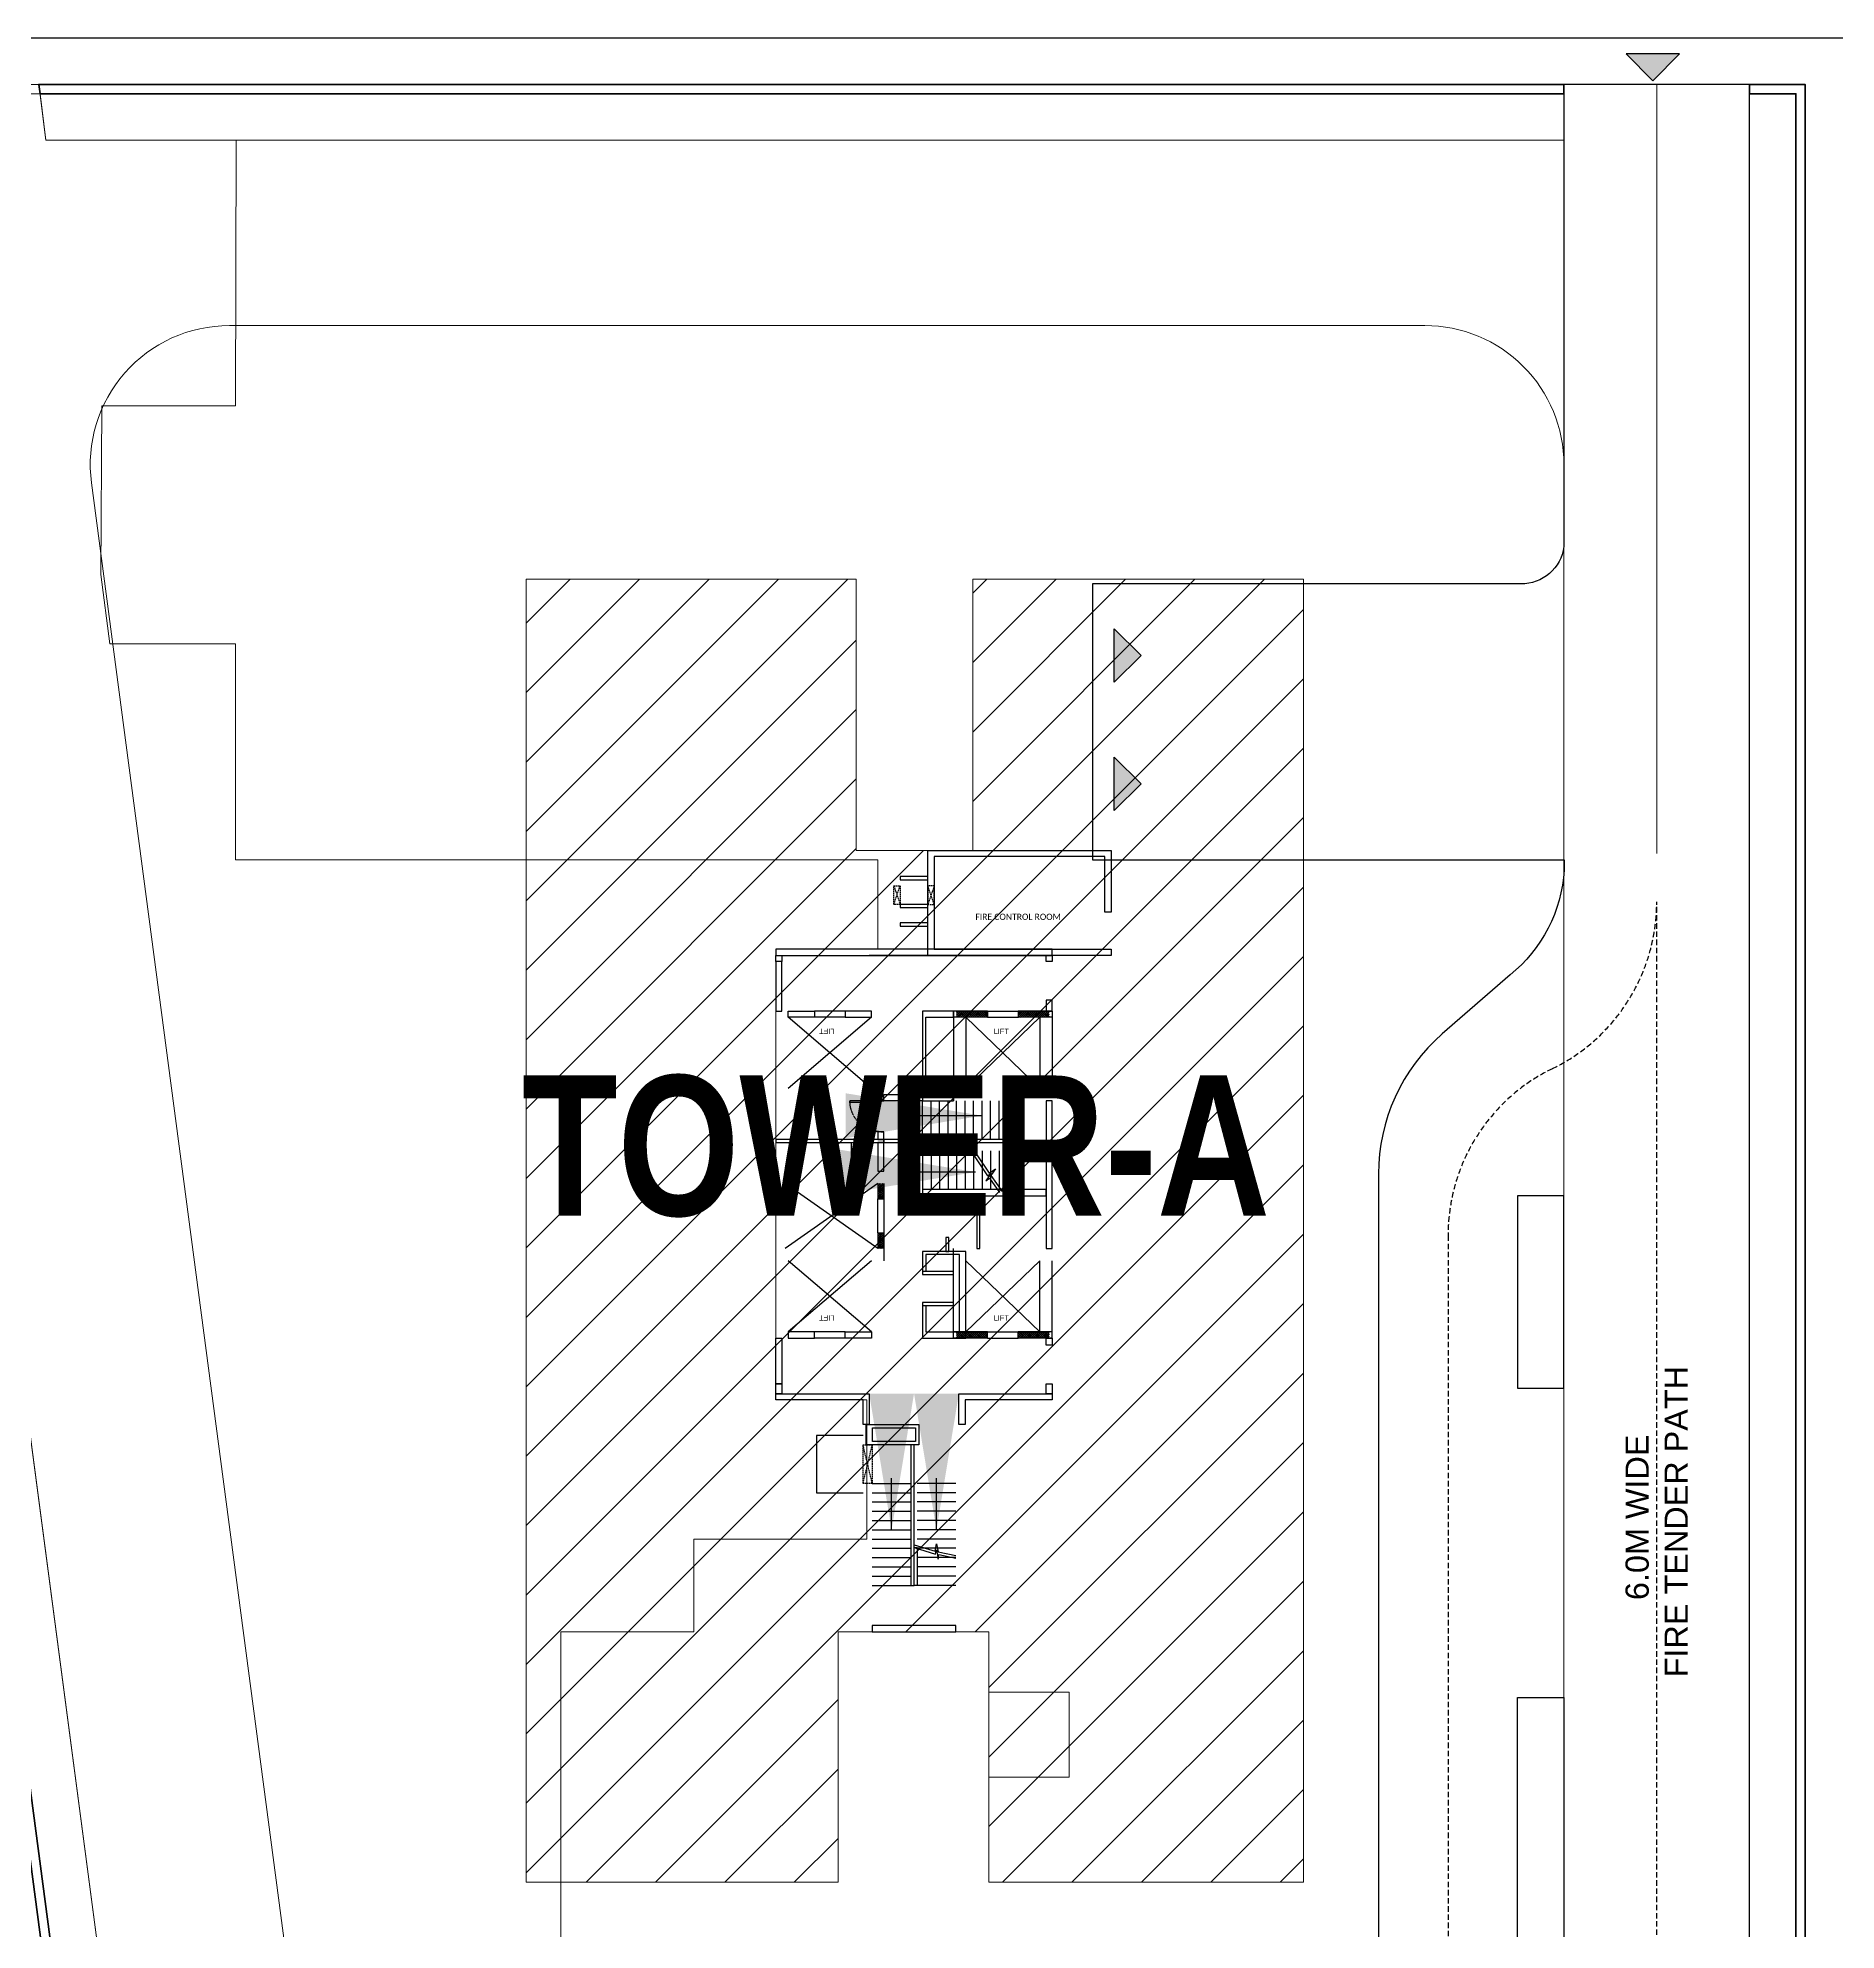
# Model space of a CAD drawing. Header units: millimetres. Extents: x 2061841 to 105821645, y -77612 to 48520811.
# Drawn here: x 2826937 to 2830235, y 38278 to 41748 of the extents above; entities that cross this region are included whole.
import ezdxf

# ---------------------------------------------------------------- set-up
doc = ezdxf.new("R2010")
doc.units = ezdxf.units.MM
doc.header["$LTSCALE"] = 10
doc.header["$MEASUREMENT"] = 0
for name, pattern in [('1035_Tower Layout$0$HIDDEN', [0.375, 0.25, -0.125]), ('DASHED', [0.75, 0.5, -0.25]), ('HIDDEN', [0.375, 0.25, -0.125])]:
    doc.linetypes.add(name, pattern=pattern)
for name, color, linetype in [('A-Parking Bays', 253, 'Continuous'), ('BORDER', 5, 'Continuous'), ('SANCTION-A1 594X841$0$A1_Title Block_A-TITLE', 3, 'Continuous')]:
    doc.layers.add(name, color=color, linetype=linetype)
doc.layers.add('A-Site', color=253, linetype='Continuous', lineweight=9)
doc.layers.add('Layer1', color=253, linetype='Continuous', lineweight=5)
doc.styles.add('1035_Tower Layout$0$WD-50', font='ARIALN.TTF', dxfattribs={"height": 150})
doc.styles.add('SANCTION-A1 594X841$0$A1_Title Block$0$A1_Title Block$0$MAS-TXTL', font='arialbd.ttf')
doc.styles.get("Standard").update_dxf_attribs({"font": 'calibri.ttf', "height": 2})
doc.styles.add('WD-500', font='arial.ttf', dxfattribs={"height": 750})
doc.dimstyles.new('DIM-CD', dxfattribs={"dimtxt": 150, "dimasz": 100, "dimexe": 0, "dimexo": 0, "dimgap": 1, "dimtad": 0, "dimdec": 0, "dimrnd": 5, "dimzin": 0, "dimdsep": 46, "dimtxsty": 'Standard', "dimblk": 'ARCHTICK', "dimcen": 0.09, "dimclrd": 256, "dimclre": 8, "dimclrt": 7, "dimadec": 0, "dimazin": 0, "dimtfac": 1, "dimtdec": 0, "dimtofl": 0, "dimtmove": 0, "dimatfit": 3, "dimfxl": 1, "dimtolj": 1, "dimtzin": 0, "dimarcsym": 0})

# ---------------------------------------------------------------- blocks, each defined once
blk = doc.blocks.new('A$C8e09e99a')
at = {"layer": 'A-Parking Bays', "ltscale": 125, "transparency": 33554483}
h = blk.add_hatch(color=256, dxfattribs=at)
h.dxf.hatch_style = 1
h.paths.add_polyline_path([(-1726, 1733), (1726, 1733), (0, 0)])
at = {"layer": 'A-Parking Bays', "ltscale": 125, "transparency": 33554534}
blk.add_lwpolyline([(-1726, 1733), (1726, 1733), (0, 0), (-1726, 1733)], dxfattribs=at)
blk = doc.blocks.new('*U39')
for p, q in [((0, 0), (0, -100)), ((1000, 0), (1000, -100))]:
    blk.add_line(p, q)
blk.add_lwpolyline([(0, 0), (0, 1000), (43.75, 1000), (43.75, 0)], close=True)
at = {"color": 8, "linetype": '1035_Tower Layout$0$HIDDEN'}
blk.add_arc((0, 0), 1000, 0, 90, dxfattribs=at)
blk = doc.blocks.new('_ArchTick')
at = {"color": 0, "linetype": 'ByBlock', "const_width": 0.15}
blk.add_lwpolyline([(-0.5, -0.5), (0.5, 0.5)], dxfattribs=at)

msp = doc.modelspace()

# ---------------------------------------------------------------- hatches: boundary and pattern name
h = msp.add_hatch()
h.set_pattern_fill('ANSI37', color=253, scale=0.8505, angle=270)
h.set_pattern_definition([(315, (2812186.72, 61003.6002), (1.90942696, 1.90942696), []), (45, (2812186.72, 61003.6002), (-1.90942696, 1.90942696), [])])
h.paths.add_polyline_path([(2828791.9, 39963.6), (2828791.9, 39952.3), (2828735.2, 39952.3), (2828735.2, 39963.6), (2828791.9, 39963.6)])
h.paths.add_polyline_path([(2828678.5, 39963.6), (2828678.5, 39952.3), (2828621.8, 39952.3), (2828621.8, 39963.6), (2828678.5, 39963.6)])
h = msp.add_hatch()
h.set_pattern_fill('ANSI37', color=253, scale=0.8505, angle=90)
h.set_pattern_definition([(135, (2829504.933, 11486.1776), (-1.90942696, -1.90942696), []), (225, (2829504.933, 11486.1776), (1.90942696, -1.90942696), [])])
h.paths.add_polyline_path([(2828488.8, 39556.9), (2828477.5, 39556.9), (2828477.5, 39528.6), (2828488.8, 39528.6)])
h.paths.add_polyline_path([(2828488.8, 39647.6), (2828477.5, 39647.6), (2828477.5, 39619.3), (2828488.8, 39619.3)])
h = msp.add_hatch()
h.set_pattern_fill('ANSI37', color=253, scale=0.8505)
h.set_pattern_definition([(45, (2854164.1402, 41918.2868), (-1.90942696, 1.90942696), []), (135, (2854164.1402, 41918.2868), (-1.90942696, -1.90942696), [])])
h.paths.add_polyline_path([(2828791.9, 39364.1), (2828791.9, 39375.5), (2828735.2, 39375.5), (2828735.2, 39364.1), (2828791.9, 39364.1)])
h.paths.add_polyline_path([(2828678.5, 39364.1), (2828678.5, 39375.5), (2828621.8, 39375.5), (2828621.8, 39364.1), (2828678.5, 39364.1)])
at = {"layer": 'Layer1'}
h = msp.add_hatch(dxfattribs=at)
h.set_pattern_fill('ANSI31', color=6, scale=28.35)
h.set_pattern_definition([(45, (2622847.32, 77677.71), (-63.647565, 63.647565), [])])
h.paths.add_polyline_path([(2829258.2, 40755.8), (2828651.5, 40755.8), (2828651.5, 40258.3), (2828438.1, 40258.3), (2828438.1, 40755.8), (2827832.7, 40755.8), (2827832.7, 38366.2), (2828404.6, 38366.2), (2828404.6, 38825.4), (2828681.3, 38825.4), (2828681.3, 38366.2), (2829258.2, 38366.2)])

# ---------------------------------------------------------------- linework, layer by layer
at = {"lineweight": 15, "ltscale": 10, "transparency": 33554559}
msp.add_line((2829906, 40252.7), (2829906, 41663), dxfattribs=at)
at = {"color": 253, "linetype": 'HIDDEN'}
for p, q in [((2828507.1, 40193.4), (2828518.4, 40159.3)), ((2828507.1, 40159.3), (2828518.4, 40193.3)), ((2828580.8, 40193.4), (2828569.5, 40159.3)), ((2828580.8, 40159.3), (2828569.5, 40193.3)), ((2828467.4, 39097.3, 0), (2828450.4, 39168.2, 0)), ((2828450.4, 39097.3, 0), (2828467.4, 39168.2, 0))]:
    msp.add_line(p, q, dxfattribs=at)
at = {"color": 253, "linetype": 'DASHED', "ltscale": 2}
for p, q in [((2829906, 36244.8, 0), (2829906, 40164.1, 0)), ((2829523.3, 39552.2, 0), (2829523.3, 36856.7, 0))]:
    msp.add_line(p, q, dxfattribs=at)
at = {"color": 253}
for p, q in [((2828626.2, 40065.8), (2828461.7, 40065.8)), ((2828466.1, 39952.3, 0), (2828313, 39821.9, 0)), ((2828466.1, 39821.9, 0), (2828313, 39952.3, 0)), ((2828417.9, 39963.6, 0), (2828361.2, 39963.6, 0)), ((2828417.9, 39952.3, 0), (2828361.2, 39952.3, 0)), ((2828616.1, 39963.6), (2828616.1, 39799.2)), ((2828678.5, 39963.6), (2828616.1, 39963.6)), ((2828678.5, 39952.3), (2828616.1, 39952.3)), ((2828638.8, 39952.3), (2828638.8, 39821.9)), ((2828638.8, 39952.3), (2828774.9, 39821.9)), ((2828638.8, 39821.9), (2828774.9, 39952.3)), ((2828678.5, 39963.6), (2828678.5, 39952.3)), ((2828678.5, 39963.6), (2828735.2, 39963.6)), ((2828678.5, 39952.3), (2828735.2, 39952.3)), ((2828797.5, 39963.6), (2828735.2, 39963.6)), ((2828735.2, 39963.6), (2828735.2, 39952.3)), ((2828797.5, 39952.3), (2828735.2, 39952.3)), ((2828774.9, 39952.3), (2828774.9, 39821.9)), ((2828797.5, 39963.6), (2828797.5, 39952.3)), ((2828797.5, 39952.3), (2828797.5, 39821.9)), ((2828559.7, 39728.3), (2828559.7, 39799.2)), ((2828575.3, 39728.3), (2828575.3, 39799.2)), ((2828590.9, 39728.3), (2828590.9, 39799.2)), ((2828606.5, 39728.3), (2828606.5, 39799.2)), ((2828622.1, 39728.3), (2828622.1, 39799.2)), ((2828637.6, 39728.3), (2828637.6, 39799.2)), ((2828653.2, 39728.3), (2828653.2, 39799.2)), ((2828668.8, 39728.3), (2828668.8, 39799.2)), ((2828684.4, 39728.3), (2828684.4, 39799.2)), ((2828700, 39728.3), (2828700, 39799.2)), ((2828715.6, 39728.3), (2828715.6, 39799.2)), ((2828559.7, 39707.2), (2828559.7, 39636.3)), ((2828575.3, 39707.2), (2828575.3, 39636.3)), ((2828590.9, 39707.2), (2828590.9, 39636.3)), ((2828606.5, 39707.2), (2828606.5, 39636.3)), ((2828622.1, 39707.2), (2828622.1, 39636.3)), ((2828637.6, 39707.2), (2828637.6, 39636.3)), ((2828653.2, 39707.2), (2828653.2, 39636.3)), ((2828668.8, 39707.2), (2828668.8, 39636.3)), ((2828684.4, 39707.2), (2828684.4, 39636.3)), ((2828700, 39707.2), (2828700, 39636.3)), ((2828715.6, 39725.6), (2828786.2, 39725.6)), ((2828715.6, 39710), (2828786.2, 39710)), ((2828715.6, 39707.2), (2828715.6, 39636.3)), ((2828477.5, 39528.6), (2828307.4, 39647.6, 0)), ((2828477.5, 39647.6), (2828307.4, 39528.6, 0)), ((2828477.5, 39647.6), (2828477.5, 39619.3, 0)), ((2828488.8, 39647.6), (2828488.8, 39619.3, 0)), ((2828477.5, 39556.9, 0), (2828477.5, 39619.3, 0)), ((2828477.5, 39619.3, 0), (2828488.8, 39619.3, 0)), ((2828488.8, 39619.3, 0), (2828488.8, 39556.9, 0)), ((2828477.5, 39556.9, 0), (2828477.5, 39528.6)), ((2828477.5, 39556.9, 0), (2828488.8, 39556.9, 0)), ((2828488.8, 39556.9, 0), (2828488.8, 39505.9, 0)), ((2828616.1, 39364.1, 0), (2828616.1, 39528.6, 0)), ((2828466.1, 39375.5, 0), (2828313, 39505.9, 0)), ((2828466.1, 39505.9, 0), (2828313, 39375.5, 0)), ((2828638.8, 39375.5, 0), (2828638.8, 39505.9, 0)), ((2828638.8, 39375.5, 0), (2828774.9, 39505.9, 0)), ((2828638.8, 39505.9, 0), (2828774.9, 39375.5, 0)), ((2828774.9, 39375.5, 0), (2828774.9, 39505.9, 0)), ((2828797.5, 39375.5, 0), (2828797.5, 39505.9, 0)), ((2828417.9, 39375.5, 0), (2828361.2, 39375.5, 0)), ((2828417.9, 39364.1, 0), (2828361.2, 39364.1, 0)), ((2828678.5, 39375.5, 0), (2828616.1, 39375.5, 0)), ((2828678.5, 39364.1, 0), (2828616.1, 39364.1, 0)), ((2828678.5, 39364.1, 0), (2828678.5, 39375.5, 0)), ((2828678.5, 39375.5, 0), (2828735.2, 39375.5, 0)), ((2828678.5, 39364.1, 0), (2828735.2, 39364.1, 0)), ((2828797.5, 39375.5, 0), (2828735.2, 39375.5, 0)), ((2828735.2, 39364.1, 0), (2828735.2, 39375.5, 0)), ((2828797.5, 39364.1, 0), (2828735.2, 39364.1, 0)), ((2828797.5, 39364.1, 0), (2828797.5, 39375.5, 0)), ((2828467.4, 39097.7, 0), (2828538.3, 39097.7, 0)), ((2828467.4, 39080.6, 0), (2828538.3, 39080.6, 0)), ((2828620.5, 39097.7, 0), (2828549.6, 39097.7, 0)), ((2828620.5, 39080.6, 0), (2828549.6, 39080.6, 0)), ((2828467.4, 39063.6, 0), (2828538.3, 39063.6, 0)), ((2828467.4, 39046.6, 0), (2828538.3, 39046.6, 0)), ((2828620.5, 39063.6, 0), (2828549.6, 39063.6, 0)), ((2828620.5, 39046.6, 0), (2828549.6, 39046.6, 0)), ((2828467.4, 39029.6, 0), (2828538.3, 39029.6, 0)), ((2828467.4, 39012.6, 0), (2828538.3, 39012.6, 0)), ((2828620.5, 39029.6, 0), (2828549.6, 39029.6, 0)), ((2828620.5, 39012.6, 0), (2828549.6, 39012.6, 0)), ((2828467.4, 38995.6, 0), (2828538.3, 38995.6, 0)), ((2828467.4, 38978.6, 0), (2828538.3, 38978.6, 0)), ((2828620.5, 38995.6, 0), (2828549.6, 38995.6, 0)), ((2828620.5, 38978.6, 0), (2828549.6, 38978.6, 0)), ((2828467.4, 38961.6, 0), (2828538.3, 38961.6, 0)), ((2828467.4, 38944.6, 0), (2828538.3, 38944.6, 0)), ((2828620.5, 38961.6, 0), (2828549.6, 38961.6, 0)), ((2828620.5, 38944.6, 0), (2828549.6, 38944.6, 0)), ((2828467.4, 38927.6, 0), (2828538.3, 38927.6, 0)), ((2828467.4, 38910.5, 0), (2828538.3, 38910.5, 0)), ((2828620.5, 38927.6, 0), (2828549.6, 38927.6, 0)), ((2828620.5, 38910.5, 0), (2828549.6, 38910.5, 0)), ((2828620.5, 38836.8), (2828467.4, 38836.8)), ((2828467.4, 38836.8), (2828467.4, 38825.4)), ((2828620.5, 38825.4), (2828620.5, 38836.8)), ((2828467.4, 38825.4), (2828620.5, 38825.4))]:
    msp.add_line(p, q, dxfattribs=at)
at = {"color": 253, "lineweight": 9}
msp.add_lwpolyline([(2826597.9, 41646), (2827060, 38149.5, -0.167265), (2826576.1, 36902.1), (2824268.8, 34904.4), (2829735.9, 34904.4), (2829735.9, 34819.3), (2824040.7, 34819.3), (2826515.3, 36962, 0.165474), (2826974.7, 38145.6), (2826512.1, 41646)], format="xyb", close=True, dxfattribs=at)
at = {"lineweight": 15, "ltscale": 10, "transparency": 33554687}
for points in [[(2830076.1, 41663.4), (2830076.1, 35499.7, -0.414214), (2829480.8, 34904.4), (2827602.2, 34904.4, -0.437863), (2826953.7, 35499.7), (2826953.7, 37531, -0.076844), (2826965.6, 37608.1, 0.067138), (2827060, 38149.5), (2826595.7, 41663), (2826938.8, 41663), (2826951.9, 41560.7), (2829735.9, 41561), (2829735.9, 41663.4)], [(2827400.9, 38166.4, -0.068902), (2827293.9, 37518), (2827293.9, 35499.7, 0.414214), (2827549, 35244.6), (2829480.8, 35244.6, 0.414214), (2829735.9, 35499.7), (2829735.9, 40965.6, 0.414214), (2829480.8, 41220.8), (2827288.4, 41220.8, 0.453245), (2827035.4, 40932.2)]]:
    msp.add_lwpolyline(points, format="xyb", close=True, dxfattribs=at)
at = {"color": 253, "lineweight": 9, "transparency": 33554483}
msp.add_lwpolyline([(2827896.3, 37889.4), (2827896.3, 38825.4), (2828140.1, 38825.4), (2828140.1, 38995.5), (2828457.5, 38995.5), (2828457.5, 39250.7), (2828290.4, 39250.7), (2828290.4, 40077.1), (2828477.5, 40077.1), (2828477.5, 40241.3), (2827299.5, 40241.3), (2827299.5, 40637.1), (2827069, 40637.1), (2827052.9, 40764.3), (2827054.3, 41073.7), (2827299.5, 41073.7), (2827300.9, 41561), (2826952, 41560.6), (2826941.4, 41646), (2826597.9, 41646), (2827060, 38149.5, -0.166689)], format="xyb", dxfattribs=at)
at = {"color": 253, "lineweight": 9}
msp.add_lwpolyline([(2826941.4, 41646), (2829735.9, 41646), (2829735.9, 41561), (2826951.9, 41561), (2826941.4, 41646)], dxfattribs=at)
at = {"color": 253}
msp.add_lwpolyline([(2830076.1, 34802.3), (2830076.1, 41663), (2829735.9, 41663), (2829735.9, 40815.4, -0.38121), (2829656.6, 40747.3), (2828871.3, 40747.3), (2828871.3, 40241.3), (2829736, 40241.3), (2829736, 40222.3, -0.211939), (2829636.9, 40030), (2829512.6, 39921.8, 0.216988), (2829395.7, 39665.1), (2829395.7, 36713.7, 0.186161)], format="xyb", dxfattribs=at)
at = {"color": 253, "lineweight": 9}
msp.add_lwpolyline([(2830076.1, 34819.3), (2830161.2, 34819.3), (2830161.2, 41646), (2830076.1, 41646)], close=True, dxfattribs=at)
at = {"lineweight": 15, "ltscale": 10, "transparency": 33554559}
msp.add_lwpolyline([(2827400.9, 38166.4, -0.068902), (2827293.9, 37518), (2827293.9, 35499.7, 0.414214), (2827549, 35244.6), (2829480.8, 35244.6, 0.414214), (2829735.9, 35499.7), (2829735.9, 40965.6, 0.414214), (2829480.8, 41220.8), (2827288.4, 41220.8, 0.453245), (2827035.4, 40932.2)], format="xyb", close=True, dxfattribs=at)
at = {"color": 253}
for points in [[(2828893.9, 40145.2), (2828893.9, 40247), (2828580.8, 40247), (2828580.8, 40077.1), (2828905.3, 40077.1), (2828905.3, 40065.8), (2828569.5, 40065.8), (2828569.5, 40258.3), (2828905.3, 40258.3), (2828905.3, 40145.2), (2828893.9, 40145.2)], [(2828653.2, 39700), (2828678.5, 39661.9), (2828685.3, 39666.6), (2828675.8, 39652.2), (2828682.1, 39657.5), (2828700.5, 39631.3)], [(2828658.9, 39700), (2828681.5, 39666.7), (2828693.1, 39674.7), (2828684.9, 39662.4), (2828684.9, 39662.4), (2828705.3, 39633.1)], [(2828559.7, 39423.7), (2828559.7, 39364.1), (2828638.8, 39364.1), (2828638.8, 39522.9), (2828559.7, 39522.9), (2828559.7, 39486.1)], [(2828565.4, 39423.7), (2828565.4, 39375.5), (2828627.4, 39375.5), (2828627.4, 39517.2), (2828565.4, 39517.2), (2828565.4, 39486.1)], [(2828290.4, 39262.1), (2828461.7, 39262.1), (2828461.7, 39205.4), (2828450.4, 39205.4), (2828450.4, 39250.7), (2828290.4, 39250.7), (2828290.4, 39262.1)], [(2828544, 38985.1), (2828582.5, 38973.2), (2828585.3, 38987), (2828587.9, 38972.4), (2828587.9, 38972.4), (2828620.8, 38965.6)], [(2828544, 38980), (2828583.6, 38967.7), (2828585.3, 38975.7), (2828588.3, 38958.7), (2828589.2, 38967), (2828620.6, 38960.5)]]:
    msp.add_lwpolyline(points, dxfattribs=at)
at = {"color": 253, "linetype": 'HIDDEN'}
for points in [[(2828518.4, 40159.3), (2828507.1, 40159.3), (2828507.1, 40193.4), (2828518.4, 40193.4)], [(2828569.5, 40159.3), (2828580.8, 40159.3), (2828580.8, 40193.4), (2828569.5, 40193.4)]]:
    msp.add_lwpolyline(points, close=True, dxfattribs=at)
at = {"color": 253}
for points in [[(2828569.5, 40210.4), (2828518.4, 40210.4), (2828518.4, 40204.7), (2828569.5, 40204.7)], [(2828569.5, 40159.3), (2828518.4, 40159.3), (2828518.4, 40153.7), (2828569.5, 40153.7)], [(2828569.5, 40125.3), (2828518.4, 40125.3), (2828518.4, 40119.6), (2828569.5, 40119.6)], [(2828797.5, 40077.1), (2828290.4, 40077.1), (2828290.4, 40065.8), (2828797.5, 40065.8)], [(2828301.7, 40054.4), (2828290.4, 40054.4), (2828290.4, 40065.8), (2828301.7, 40065.8)], [(2828290.4, 40054.4), (2828290.4, 39963.7), (2828301.7, 39963.7), (2828301.7, 40054.4)], [(2828797.5, 40054.4), (2828786.2, 40054.4), (2828786.2, 40065.8), (2828797.5, 40065.8)], [(2828786.2, 39983.6), (2828786.2, 39963.7), (2828797.5, 39963.7), (2828797.5, 39983.6)], [(2828616.1, 39963.6), (2828559.7, 39963.6), (2828559.7, 39799.2), (2828616.1, 39799.2), (2828616.1, 39810.5), (2828565.4, 39810.5), (2828565.4, 39952.3), (2828616.1, 39952.3)], [(2828559.7, 39799.2), (2828488.8, 39799.2), (2828488.8, 39810.5), (2828559.7, 39810.5)], [(2828786.2, 39528.6), (2828797.5, 39528.6), (2828797.5, 39799.2), (2828786.2, 39799.2)], [(2828290.4, 39722.6), (2828488.8, 39722.6), (2828488.8, 39728.3), (2828290.4, 39728.3)], [(2828429.3, 39722.6), (2828434.9, 39722.6), (2828434.9, 39670.3), (2828429.3, 39670.3)], [(2828488.8, 39722.6), (2828477.5, 39722.6), (2828477.5, 39670.3), (2828488.8, 39670.3)], [(2828715.6, 39707.2), (2828715.6, 39728.3), (2828488.8, 39728.3), (2828488.8, 39722.6), (2828709.9, 39722.6), (2828709.9, 39707.2)], [(2828786.2, 39636.3), (2828559.7, 39636.3), (2828559.7, 39625), (2828786.2, 39625)], [(2828607.9, 39599.5), (2828602.2, 39599.5), (2828602.2, 39625), (2828607.9, 39625)], [(2828664.6, 39625), (2828658.9, 39625), (2828658.9, 39528.6), (2828664.6, 39528.6)], [(2829650.9, 39272.1), (2829735.9, 39272.1), (2829735.9, 39624.7), (2829650.9, 39624.7)], [(2828607.9, 39548.4), (2828602.2, 39548.4), (2828602.2, 39522.9), (2828607.9, 39522.9)], [(2828559.7, 39480.4), (2828616.1, 39480.4), (2828616.1, 39486.1), (2828559.7, 39486.1)], [(2828559.7, 39423.7), (2828616.1, 39423.7), (2828616.1, 39429.4), (2828559.7, 39429.4)], [(2828290.4, 39280.4), (2828290.4, 39364.1), (2828301.7, 39364.1), (2828301.7, 39280.4)], [(2828786.2, 39351.4), (2828786.2, 39364.1), (2828797.5, 39364.1), (2828797.5, 39351.4)], [(2828301.7, 39262.1), (2828290.4, 39262.1), (2828290.4, 39280.4), (2828301.7, 39280.4)], [(2828797.5, 39262.1), (2828797.5, 39250.7), (2828637.5, 39250.7), (2828637.5, 39205.4), (2828626.2, 39205.4), (2828626.2, 39262.1)], [(2828797.5, 39262.1), (2828786.2, 39262.1), (2828786.2, 39280.4), (2828797.5, 39280.4)]]:
    msp.add_lwpolyline(points, close=True, dxfattribs=at)
at = {"color": 253, "elevation": 0}
for points in [[(2828361.2, 39952.3), (2828313, 39952.3), (2828313, 39963.6), (2828361.2, 39963.6)], [(2828417.9, 39952.3), (2828466.1, 39952.3), (2828466.1, 39963.6), (2828417.9, 39963.6)], [(2828488.8, 39742.5), (2828477.5, 39742.5), (2828477.5, 39728.3), (2828488.8, 39728.3)], [(2828361.2, 39375.5), (2828313, 39375.5), (2828313, 39364.1), (2828361.2, 39364.1)], [(2828417.9, 39375.5), (2828466.1, 39375.5), (2828466.1, 39364.1), (2828417.9, 39364.1)], [(2828456.1, 39205.4), (2828552.5, 39205.4), (2828552.5, 39168.5), (2828456.1, 39168.5)], [(2828467.5, 39199.7), (2828546.8, 39199.7), (2828546.8, 39174.2), (2828467.5, 39174.2)], [(2828544, 39168.2), (2828538.3, 39168.2), (2828538.3, 38910.2), (2828544, 38910.2)], [(2828549.6, 38910.2), (2828544, 38910.2), (2828544, 38980), (2828549.6, 38980)], [(2829650.9, 38705.1), (2829735.9, 38705.1), (2829735.9, 37760.2), (2829650.9, 37760.2)]]:
    msp.add_lwpolyline(points, close=True, dxfattribs=at)
msp.add_lwpolyline([(2828450.4, 39185.2), (2828365.3, 39185.2), (2828365.3, 39080.3), (2828450.4, 39080.3)], dxfattribs=at)
at = {"color": 253, "linetype": 'HIDDEN', "elevation": 0}
msp.add_lwpolyline([(2828467.4, 39097.3), (2828450.4, 39097.3), (2828450.4, 39168.2), (2828467.4, 39168.2)], close=True, dxfattribs=at)
at = {"color": 253, "lineweight": 9, "transparency": 33554483}
msp.add_lwpolyline([(2828681.3, 38714.9), (2828828.7, 38714.9), (2828828.7, 38558.7), (2828681.3, 38558.7)], close=True, dxfattribs=at)
at = {"color": 253, "linetype": 'DASHED', "ltscale": 2}
for centre, start, end in [((2829565.8, 40164.1, 0), 295.944, 0), ((2829863.5, 39552.2, 0), 115.944, 180)]:
    msp.add_arc(centre, 340.2, start, end, dxfattribs=at)
at = {"layer": 'A-Site', "color": 6, "lineweight": 60}
msp.add_lwpolyline([(2826598.6, 41646), (2826596.5, 41663), (2826492.7, 41663), (2826957.7, 38144.8, -0.165102), (2826503.2, 36974), (2823995.1, 34802.3), (2829735.9, 34802.3), (2829735.9, 34819.3), (2824040.7, 34819.3), (2826515.3, 36962, 0.165474), (2826974.7, 38145.6), (2826512.1, 41646)], format="xyb", close=True, dxfattribs=at)
for points in [[(2826941.4, 41646), (2829735.9, 41646), (2829735.9, 41663), (2826938.8, 41663)], [(2830076.1, 34802.3), (2830178.2, 34802.3), (2830178.2, 41663), (2830076.1, 41663), (2830076.1, 41646), (2830161.2, 41646), (2830161.2, 34819.3), (2830076.1, 34819.3)]]:
    msp.add_lwpolyline(points, close=True, dxfattribs=at)
at = {"layer": 'BORDER'}
msp.add_lwpolyline([(2832621.9, 41748.4), (2832621.9, 34462.2), (2821121.9, 34462.2), (2821121.9, 41748.4)], close=True, dxfattribs=at)
at = {"layer": 'Layer1', "color": 1}
for p, q in [((2828651.5, 40745.2), (2828651.5, 40258.3)), ((2828651.5, 40258.3, 0), (2828438.1, 40258.3, 0)), ((2828681.3, 38825.4), (2828404.6, 38825.4)), ((2828404.6, 38825.4), (2828404.6, 38366.2)), ((2828681.3, 38825.4), (2828681.3, 38366.2))]:
    msp.add_line(p, q, dxfattribs=at)
at = {"layer": 'Layer1', "color": 1, "elevation": 0}
for points in [[(2828438.1, 40258.3), (2828438.1, 40755.8), (2827832.7, 40755.8), (2827832.7, 38366.2), (2828404.6, 38366.2)], [(2828681.3, 38366.2), (2829258.2, 38366.2), (2829258.2, 40755.8), (2828651.5, 40755.8)]]:
    msp.add_lwpolyline(points, dxfattribs=at)
msp.add_lwpolyline([(2829258.2, 40755.8), (2828651.5, 40755.8), (2828651.5, 40258.3), (2828438.1, 40258.3), (2828438.1, 40755.8), (2827832.7, 40755.8), (2827832.7, 38366.2), (2828404.6, 38366.2), (2828404.6, 38825.4), (2828681.3, 38825.4), (2828681.3, 38366.2), (2829258.2, 38366.2)], close=True, dxfattribs=at)

# ---------------------------------------------------------------- block references
at = {"color": 253, "ltscale": 125, "xscale": -0.02834999999999968, "yscale": 0.02834999999999968, "zscale": 0.02834999999999968}
msp.add_blockref('A$C8e09e99a', (2829898.9, 41669.7), dxfattribs=at)
at = {"color": 253, "ltscale": 125, "xscale": 0.02834999999999979, "yscale": 0.02834999999999979, "zscale": 0.02834999999999979, "rotation": 90}
for p in [(2828960.3, 40615.8), (2828960.3, 40380.2)]:
    msp.add_blockref('A$C8e09e99a', p, dxfattribs=at)
at = {"color": 253, "xscale": -0.05669999999999936, "yscale": 0.05669999999999936, "zscale": 0.05669999999999936, "rotation": 89.99999999999952}
msp.add_blockref('*U39', (2828483.1, 39799.2, 0), dxfattribs=at)

# ---------------------------------------------------------------- texts
at = {"style": 'WD-500'}
for s, height, p in [('FIRE TENDER PATH', 42.525, (2829963, 38742, 26.1)), ('6.0M WIDE', 42.52, (2829891.3, 38883.6, 26.1))]:
    msp.add_text(s, height=height, rotation=90, dxfattribs=at).set_placement(p)
at = {"color": 253, "insert": (2828656.4, 40142.3), "char_height": 11.34, "width": 183.883, "attachment_point": 1}
msp.add_mtext('FIRE CONTROL ROOM ', dxfattribs=at)
at = {"color": 253, "char_height": 9.92, "width": 31.851, "rotation": 180, "style": '1035_Tower Layout$0$WD-50'}
for insert, attachment_point in [((2828370, 39921.7, 0), 3), ((2828370, 39406.1, 0), 9)]:
    msp.add_mtext('LIFT', dxfattribs=dict(at, insert=insert, attachment_point=attachment_point))
at = {"color": 253, "char_height": 9.92, "width": 31.851, "style": '1035_Tower Layout$0$WD-50'}
for insert, attachment_point in [((2828717.9, 39921.7, 0), 9), ((2828717.9, 39406.1), 3)]:
    msp.add_mtext('LIFT', dxfattribs=dict(at, insert=insert, attachment_point=attachment_point))
at = {"layer": 'SANCTION-A1 594X841$0$A1_Title Block_A-TITLE', "linetype": 'ByBlock', "style": 'SANCTION-A1 594X841$0$A1_Title Block$0$A1_Title Block$0$MAS-TXTL', "width": 0.8}
msp.add_text('TOWER-A', height=257.02, dxfattribs=at).set_placement((2827824.9, 39588.6, 0))

# ---------------------------------------------------------------- leaders
at = {"color": 253}
for points, override in [([(2828668.8, 39771.9), (2828553.7, 39771.9)], {"dimasz": 250, "dimgap": 1, "dimtad": 0}), ([(2828656.6, 39668.6), (2828553.7, 39668.6)], {"dimasz": 250, "dimgap": 1, "dimtad": 0}), ([(2828502.8, 39012.3, 0), (2828502.8, 39107.3, 0)], {"dimasz": 250}), ([(2828585.1, 39012.3, 0), (2828585.1, 39107.3, 0)], {"dimasz": 250})]:
    msp.add_leader(points, dimstyle='DIM-CD', override=override, dxfattribs=at)

doc.saveas('drawing.dxf')
